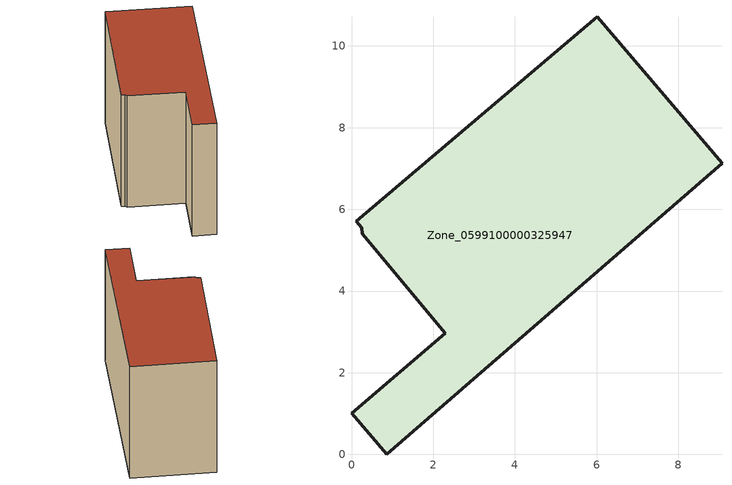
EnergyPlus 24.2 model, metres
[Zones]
Zone_0599100000325947
 floor ground (C_G): 6.01,10.72 9.07,7.13 0.86,0 0,1.01 2.3,2.97 0.26,5.4 0.25,5.55 0.12,5.71 z0
 wall outside (C_F): 0.25,5.55 0.26,5.4 2.3,2.97 0,1.01 0.86,0 9.07,7.13 6.01,10.72 0.12,5.71 0.25,5.55 z0:7.38
 roof outside (C_R): 0.86,0 9.07,7.13 6.01,10.72 0.12,5.71 0.25,5.55 0.26,5.4 2.3,2.97 0,1.01 z7.38
[BUILDING]
Pand.0599100000325947: North Axis=0; Terrain=City; Loads Convergence Tolerance Value=0.04; Temperature Convergence Tolerance Value=0.4; Solar Distribution=FullExterior; Maximum Number of Warmup Days=25; Minimum Number of Warmup Days=1
[Site:Location]
Rotterdam.The.Hague.AP_ZH_NLD Design_Conditions: Latitude=51.96; Longitude=4.45; Time Zone=1; Elevation=-4.5
[SITE:GROUNDTEMPERATURE:BUILDINGSURFACE]
18, 18, 18, 18, 18, 18, 18, 18, 18, 18, 18, 18
[MATERIAL] Thermal Absorptance=0.9; Solar Absorptance=0.7; Visible Absorptance=0.7
Name | Roughness | Thickness | Conductivity | Density | Specific Heat
G.TI.1946 | MediumSmooth | 0.15 | 1 | 540 | 1210
F.TI.1946 | Rough | 0.3 | 0.857143 | 1920 | 840
R.TI.1946 | MediumRough | 0.2 | 0.1 | 1500 | 1000
[CONSTRUCTION]
C_G: G.TI.1946
C_F: F.TI.1946
C_R: R.TI.1946
[ZONE]
Zone_0599100000325947: Type=1; Multiplier=1; Ceiling Height=Autocalculate; Volume=Autocalculate; Floor Area=autocalculate; Part of Total Floor Area=Yes
[ZONEINFILTRATION:DESIGNFLOWRATE]
Infil_Zone_0599100000325947: Zone or ZoneList or Space or SpaceList=Zone_0599100000325947; Schedule=AlwaysOn; Design Flow Rate Calculation Method=Flow/Area; Flow Rate per Floor Area=0.003; Constant Term Coefficient=1; Temperature Term Coefficient=0; Velocity Term Coefficient=0; Velocity Squared Term Coefficient=0
[HVACTEMPLATE:ZONE:IDEALLOADSAIRSYSTEM]
Zone_0599100000325947: Maximum Heating Supply Air Temperature=50; Minimum Cooling Supply Air Temperature=13; Maximum Heating Supply Air Humidity Ratio=0.0156; Minimum Cooling Supply Air Humidity Ratio=0.0077; Heating Limit=NoLimit; Cooling Limit=NoLimit; Dehumidification Control Type=ConstantSensibleHeatRatio; Cooling Sensible Heat Ratio=0.7; Dehumidification Setpoint=60; Humidification Control Type=None; Humidification Setpoint=30; Outdoor Air Method=None; Outdoor Air Flow Rate per Person=0.00944; Outdoor Air Flow Rate per Zone Floor Area=0; Outdoor Air Flow Rate per Zone=0; Demand Controlled Ventilation Type=None; Outdoor Air Economizer Type=NoEconomizer; Heat Recovery Type=None; Sensible Heat Recovery Effectiveness=0.7; Latent Heat Recovery Effectiveness=0.65
[ZONECONTROL:THERMOSTAT]
ThermostatControl_Zone_0599100000325947: Zone or ZoneList=Zone_0599100000325947; Control Type Schedule=DualSetpointControlType; Control 1=Thermostat_Zone_0599100000325947; Temperature Difference Between Cutout And Setpoint=0
[THERMOSTATSETPOINT:DUALSETPOINT]
Thermostat_Zone_0599100000325947: Heating Setpoint Temperature Schedule=HeatingSetpoint_Zone_0599100000325947; Cooling Setpoint Temperature Schedule=CoolingSetpoint_Zone_0599100000325947
[SCHEDULE:COMPACT]
HeatingSetpoint_Zone_0599100000325947: Through: 12/31, For: AllDays, Until: 24:00, 21
CoolingSetpoint_Zone_0599100000325947: Through: 12/31, For: AllDays, Until: 24:00, 24
DualSetpointControlType: Through: 12/31, For: AllDays, Until: 24:00, 4
AlwaysOn: Through: 12/31, For: AllDays, Until: 24:00, 1
